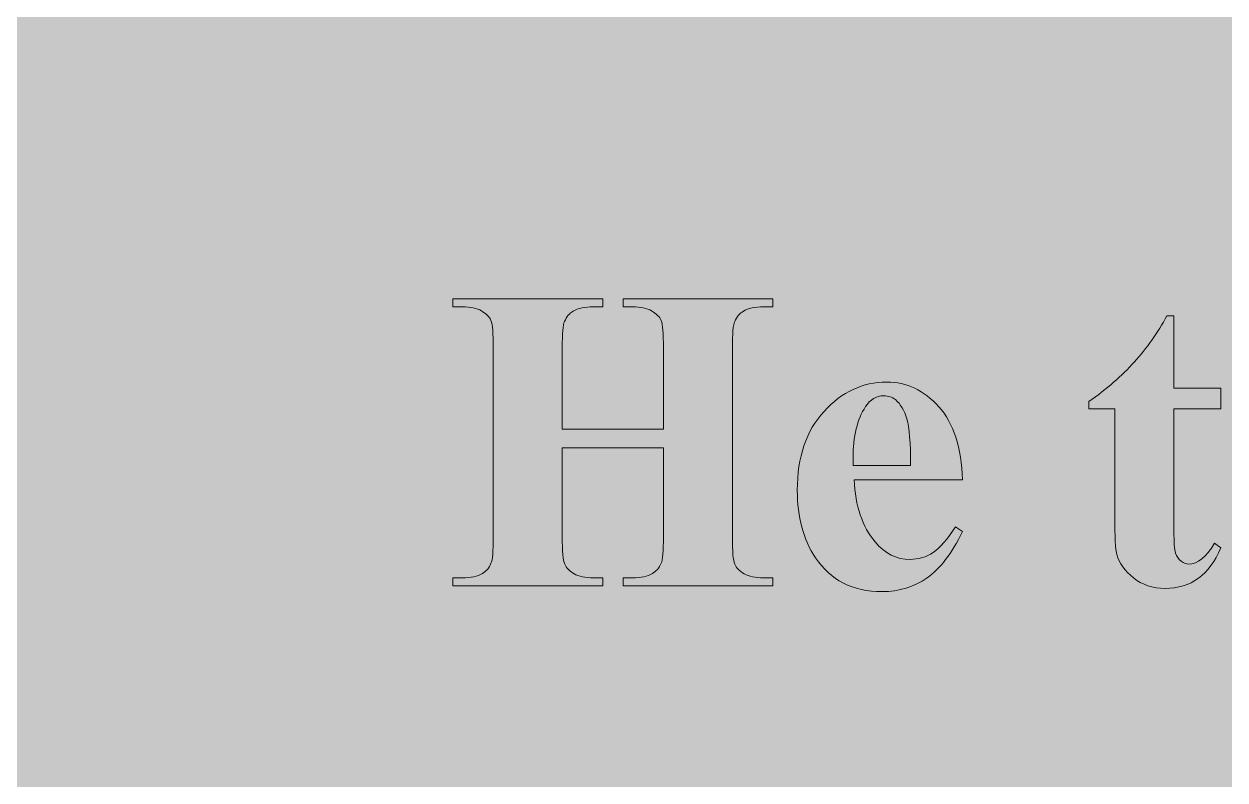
# Model space of a CAD drawing. Header units: inches. Extents: x -1481 to -429, y -1676 to -696.
# Drawn here: x -607.02 to -589.27, y -902.71 to -891.54 of the extents above; entities that cross this region are included whole.
import ezdxf

# ---------------------------------------------------------------- set-up
doc = ezdxf.new("R2010")
doc.units = ezdxf.units.IN
doc.header["$MEASUREMENT"] = 0
doc.layers.add('Layer 1', color=7, linetype='Continuous')

# ---------------------------------------------------------------- blocks, each defined once
blk = doc.blocks.new('block 2')
at = {"layer": 'Layer 1', "true_color": 0x009344}
h = blk.add_hatch(color=114, dxfattribs=at)
h.dxf.hatch_style = 2
h.paths.add_polyline_path([(-429.175, -985.727), (-669.175, -985.727), (-669.175, -695.727), (-429.175, -695.727)])
blk = doc.blocks.new('block 438')
at = {"layer": 'Layer 1', "true_color": 0x8cc63e}
h = blk.add_hatch(color=73, dxfattribs=at)
h.dxf.hatch_style = 2
edge = h.paths.add_edge_path()
edge.add_spline(control_points=[(-599.063, -897.805), (-599.063, -897.805), (-599.063, -899.117), (-599.063, -899.117), (-599.063, -899.334), (-599.051, -899.469), (-599.027, -899.523), (-599.003, -899.577), (-598.956, -899.625), (-598.887, -899.665), (-598.817, -899.706), (-598.723, -899.726), (-598.604, -899.726), (-598.604, -899.726), (-598.463, -899.726), (-598.463, -899.726), (-598.463, -899.726), (-598.463, -899.842), (-598.463, -899.842), (-598.463, -899.842), (-600.678, -899.842), (-600.678, -899.842), (-600.678, -899.842), (-600.678, -899.726), (-600.678, -899.726), (-600.678, -899.726), (-600.538, -899.726), (-600.538, -899.726), (-600.415, -899.726), (-600.316, -899.704), (-600.241, -899.661), (-600.187, -899.631), (-600.145, -899.581), (-600.116, -899.511), (-600.093, -899.461), (-600.082, -899.329), (-600.082, -899.117), (-600.082, -899.117), (-600.082, -896.33), (-600.082, -896.33), (-600.082, -896.113), (-600.093, -895.978), (-600.116, -895.924), (-600.139, -895.87), (-600.185, -895.822), (-600.255, -895.782), (-600.325, -895.741), (-600.419, -895.721), (-600.538, -895.721), (-600.538, -895.721), (-600.678, -895.721), (-600.678, -895.721), (-600.678, -895.721), (-600.678, -895.605), (-600.678, -895.605), (-600.678, -895.605), (-598.463, -895.605), (-598.463, -895.605), (-598.463, -895.605), (-598.463, -895.721), (-598.463, -895.721), (-598.463, -895.721), (-598.604, -895.721), (-598.604, -895.721), (-598.727, -895.721), (-598.826, -895.743), (-598.901, -895.786), (-598.955, -895.815), (-598.998, -895.866), (-599.029, -895.936), (-599.052, -895.986), (-599.063, -896.118), (-599.063, -896.33), (-599.063, -896.33), (-599.063, -897.53), (-599.063, -897.53), (-599.063, -897.53), (-597.567, -897.53), (-597.567, -897.53), (-597.567, -897.53), (-597.567, -896.33), (-597.567, -896.33), (-597.567, -896.113), (-597.578, -895.978), (-597.601, -895.924), (-597.624, -895.87), (-597.671, -895.822), (-597.742, -895.782), (-597.812, -895.741), (-597.907, -895.721), (-598.026, -895.721), (-598.026, -895.721), (-598.163, -895.721), (-598.163, -895.721), (-598.163, -895.721), (-598.163, -895.605), (-598.163, -895.605), (-598.163, -895.605), (-595.951, -895.605), (-595.951, -895.605), (-595.951, -895.605), (-595.951, -895.721), (-595.951, -895.721), (-595.951, -895.721), (-596.089, -895.721), (-596.089, -895.721), (-596.214, -895.721), (-596.313, -895.743), (-596.386, -895.786), (-596.44, -895.815), (-596.482, -895.866), (-596.514, -895.936), (-596.537, -895.986), (-596.548, -896.118), (-596.548, -896.33), (-596.548, -896.33), (-596.548, -899.117), (-596.548, -899.117), (-596.548, -899.334), (-596.537, -899.469), (-596.514, -899.523), (-596.491, -899.577), (-596.444, -899.625), (-596.373, -899.665), (-596.302, -899.706), (-596.208, -899.726), (-596.089, -899.726), (-596.089, -899.726), (-595.951, -899.726), (-595.951, -899.726), (-595.951, -899.726), (-595.951, -899.842), (-595.951, -899.842), (-595.951, -899.842), (-598.163, -899.842), (-598.163, -899.842), (-598.163, -899.842), (-598.163, -899.726), (-598.163, -899.726), (-598.163, -899.726), (-598.026, -899.726), (-598.026, -899.726), (-597.901, -899.726), (-597.802, -899.704), (-597.729, -899.661), (-597.675, -899.631), (-597.632, -899.581), (-597.601, -899.511), (-597.578, -899.461), (-597.567, -899.329), (-597.567, -899.117), (-597.567, -899.117), (-597.567, -897.805), (-597.567, -897.805), (-597.567, -897.805), (-599.063, -897.805), (-599.063, -897.805)], knot_values=[0, 0, 0, 0, 1, 1, 1, 2, 2, 2, 3, 3, 3, 4, 4, 4, 5, 5, 5, 6, 6, 6, 7, 7, 7, 8, 8, 8, 9, 9, 9, 10, 10, 10, 11, 11, 11, 12, 12, 12, 13, 13, 13, 14, 14, 14, 15, 15, 15, 16, 16, 16, 17, 17, 17, 18, 18, 18, 19, 19, 19, 20, 20, 20, 21, 21, 21, 22, 22, 22, 23, 23, 23, 24, 24, 24, 25, 25, 25, 26, 26, 26, 27, 27, 27, 28, 28, 28, 29, 29, 29, 30, 30, 30, 31, 31, 31, 32, 32, 32, 33, 33, 33, 34, 34, 34, 35, 35, 35, 36, 36, 36, 37, 37, 37, 38, 38, 38, 39, 39, 39, 40, 40, 40, 41, 41, 41, 42, 42, 42, 43, 43, 43, 44, 44, 44, 45, 45, 45, 46, 46, 46, 47, 47, 47, 48, 48, 48, 49, 49, 49, 50, 50, 50, 51, 51, 51, 52, 52, 52, 52], degree=3, periodic=1)
h = blk.add_hatch(color=73, dxfattribs=at)
h.dxf.hatch_style = 2
edge = h.paths.add_edge_path()
edge.add_spline(control_points=[(-590.022, -895.852), (-590.022, -895.852), (-590.022, -896.921), (-590.022, -896.921), (-590.022, -896.921), (-589.328, -896.921), (-589.328, -896.921), (-589.328, -896.921), (-589.328, -897.23), (-589.328, -897.23), (-589.328, -897.23), (-590.022, -897.23), (-590.022, -897.23), (-590.022, -897.23), (-590.022, -899.032), (-590.022, -899.032), (-590.022, -899.201), (-590.014, -899.31), (-589.998, -899.359), (-589.982, -899.408), (-589.955, -899.448), (-589.915, -899.478), (-589.876, -899.508), (-589.839, -899.523), (-589.806, -899.523), (-589.67, -899.523), (-589.542, -899.42), (-589.422, -899.214), (-589.422, -899.214), (-589.328, -899.283), (-589.328, -899.283), (-589.497, -899.682), (-589.771, -899.882), (-590.15, -899.882), (-590.335, -899.882), (-590.492, -899.831), (-590.62, -899.728), (-590.748, -899.625), (-590.83, -899.51), (-590.865, -899.382), (-590.886, -899.312), (-590.896, -899.12), (-590.896, -898.807), (-590.896, -898.807), (-590.896, -897.23), (-590.896, -897.23), (-590.896, -897.23), (-591.278, -897.23), (-591.278, -897.23), (-591.278, -897.23), (-591.278, -897.12), (-591.278, -897.12), (-591.015, -896.935), (-590.792, -896.74), (-590.607, -896.536), (-590.423, -896.332), (-590.262, -896.104), (-590.125, -895.852), (-590.125, -895.852), (-590.022, -895.852), (-590.022, -895.852)], knot_values=[0, 0, 0, 0, 1, 1, 1, 2, 2, 2, 3, 3, 3, 4, 4, 4, 5, 5, 5, 6, 6, 6, 7, 7, 7, 8, 8, 8, 9, 9, 9, 10, 10, 10, 11, 11, 11, 12, 12, 12, 13, 13, 13, 14, 14, 14, 15, 15, 15, 16, 16, 16, 17, 17, 17, 18, 18, 18, 19, 19, 19, 20, 20, 20, 20], degree=3, periodic=1)
h = blk.add_hatch(color=73, dxfattribs=at)
h.dxf.hatch_style = 2
edge = h.paths.add_edge_path()
edge.add_spline(control_points=[(-593.146, -898.277), (-593.146, -898.277), (-594.749, -898.277), (-594.749, -898.277), (-594.73, -898.664), (-594.627, -898.97), (-594.439, -899.195), (-594.296, -899.368), (-594.123, -899.454), (-593.921, -899.454), (-593.796, -899.454), (-593.682, -899.419), (-593.58, -899.35), (-593.478, -899.28), (-593.369, -899.154), (-593.252, -898.973), (-593.252, -898.973), (-593.146, -899.042), (-593.146, -899.042), (-593.304, -899.365), (-593.479, -899.593), (-593.671, -899.728), (-593.862, -899.862), (-594.084, -899.929), (-594.336, -899.929), (-594.769, -899.929), (-595.098, -899.762), (-595.32, -899.429), (-595.5, -899.161), (-595.589, -898.827), (-595.589, -898.43), (-595.589, -897.942), (-595.457, -897.554), (-595.194, -897.266), (-594.93, -896.977), (-594.621, -896.833), (-594.267, -896.833), (-593.972, -896.833), (-593.715, -896.954), (-593.497, -897.197), (-593.28, -897.44), (-593.162, -897.799), (-593.146, -898.277)], knot_values=[0, 0, 0, 0, 1, 1, 1, 2, 2, 2, 3, 3, 3, 4, 4, 4, 5, 5, 5, 6, 6, 6, 7, 7, 7, 8, 8, 8, 9, 9, 9, 10, 10, 10, 11, 11, 11, 12, 12, 12, 13, 13, 13, 14, 14, 14, 14], degree=3, periodic=1)
edge = h.paths.add_edge_path()
edge.add_spline(control_points=[(-593.914, -898.067), (-593.914, -897.732), (-593.933, -897.501), (-593.969, -897.377), (-594.005, -897.252), (-594.062, -897.157), (-594.139, -897.092), (-594.183, -897.055), (-594.241, -897.036), (-594.314, -897.036), (-594.423, -897.036), (-594.511, -897.089), (-594.58, -897.196), (-594.703, -897.381), (-594.764, -897.635), (-594.764, -897.958), (-594.764, -897.958), (-594.764, -898.067), (-594.764, -898.067), (-594.764, -898.067), (-593.914, -898.067), (-593.914, -898.067)], knot_values=[0, 0, 0, 0, 1, 1, 1, 2, 2, 2, 3, 3, 3, 4, 4, 4, 5, 5, 5, 6, 6, 6, 7, 7, 7, 7], degree=3, periodic=1)
at = {"layer": 'Layer 1', "lineweight": 0}
for points, knots in [([(-599.063, -897.805), (-599.063, -897.805), (-599.063, -899.117), (-599.063, -899.117), (-599.063, -899.334), (-599.051, -899.469), (-599.027, -899.523), (-599.003, -899.577), (-598.956, -899.625), (-598.887, -899.665), (-598.817, -899.706), (-598.723, -899.726), (-598.604, -899.726), (-598.604, -899.726), (-598.463, -899.726), (-598.463, -899.726), (-598.463, -899.726), (-598.463, -899.842), (-598.463, -899.842), (-598.463, -899.842), (-600.678, -899.842), (-600.678, -899.842), (-600.678, -899.842), (-600.678, -899.726), (-600.678, -899.726), (-600.678, -899.726), (-600.538, -899.726), (-600.538, -899.726), (-600.415, -899.726), (-600.316, -899.704), (-600.241, -899.661), (-600.187, -899.631), (-600.145, -899.581), (-600.116, -899.511), (-600.093, -899.461), (-600.082, -899.329), (-600.082, -899.117), (-600.082, -899.117), (-600.082, -896.33), (-600.082, -896.33), (-600.082, -896.113), (-600.093, -895.978), (-600.116, -895.924), (-600.139, -895.87), (-600.185, -895.822), (-600.255, -895.782), (-600.325, -895.741), (-600.419, -895.721), (-600.538, -895.721), (-600.538, -895.721), (-600.678, -895.721), (-600.678, -895.721), (-600.678, -895.721), (-600.678, -895.605), (-600.678, -895.605), (-600.678, -895.605), (-598.463, -895.605), (-598.463, -895.605), (-598.463, -895.605), (-598.463, -895.721), (-598.463, -895.721), (-598.463, -895.721), (-598.604, -895.721), (-598.604, -895.721), (-598.727, -895.721), (-598.826, -895.743), (-598.901, -895.786), (-598.955, -895.815), (-598.998, -895.866), (-599.029, -895.936), (-599.052, -895.986), (-599.063, -896.118), (-599.063, -896.33), (-599.063, -896.33), (-599.063, -897.53), (-599.063, -897.53), (-599.063, -897.53), (-597.567, -897.53), (-597.567, -897.53), (-597.567, -897.53), (-597.567, -896.33), (-597.567, -896.33), (-597.567, -896.113), (-597.578, -895.978), (-597.601, -895.924), (-597.624, -895.87), (-597.671, -895.822), (-597.742, -895.782), (-597.812, -895.741), (-597.907, -895.721), (-598.026, -895.721), (-598.026, -895.721), (-598.163, -895.721), (-598.163, -895.721), (-598.163, -895.721), (-598.163, -895.605), (-598.163, -895.605), (-598.163, -895.605), (-595.951, -895.605), (-595.951, -895.605), (-595.951, -895.605), (-595.951, -895.721), (-595.951, -895.721), (-595.951, -895.721), (-596.089, -895.721), (-596.089, -895.721), (-596.214, -895.721), (-596.313, -895.743), (-596.386, -895.786), (-596.44, -895.815), (-596.482, -895.866), (-596.514, -895.936), (-596.537, -895.986), (-596.548, -896.118), (-596.548, -896.33), (-596.548, -896.33), (-596.548, -899.117), (-596.548, -899.117), (-596.548, -899.334), (-596.537, -899.469), (-596.514, -899.523), (-596.491, -899.577), (-596.444, -899.625), (-596.373, -899.665), (-596.302, -899.706), (-596.208, -899.726), (-596.089, -899.726), (-596.089, -899.726), (-595.951, -899.726), (-595.951, -899.726), (-595.951, -899.726), (-595.951, -899.842), (-595.951, -899.842), (-595.951, -899.842), (-598.163, -899.842), (-598.163, -899.842), (-598.163, -899.842), (-598.163, -899.726), (-598.163, -899.726), (-598.163, -899.726), (-598.026, -899.726), (-598.026, -899.726), (-597.901, -899.726), (-597.802, -899.704), (-597.729, -899.661), (-597.675, -899.631), (-597.632, -899.581), (-597.601, -899.511), (-597.578, -899.461), (-597.567, -899.329), (-597.567, -899.117), (-597.567, -899.117), (-597.567, -897.805), (-597.567, -897.805), (-597.567, -897.805), (-599.063, -897.805), (-599.063, -897.805)], [0, 0, 0, 0, 1, 1, 1, 2, 2, 2, 3, 3, 3, 4, 4, 4, 5, 5, 5, 6, 6, 6, 7, 7, 7, 8, 8, 8, 9, 9, 9, 10, 10, 10, 11, 11, 11, 12, 12, 12, 13, 13, 13, 14, 14, 14, 15, 15, 15, 16, 16, 16, 17, 17, 17, 18, 18, 18, 19, 19, 19, 20, 20, 20, 21, 21, 21, 22, 22, 22, 23, 23, 23, 24, 24, 24, 25, 25, 25, 26, 26, 26, 27, 27, 27, 28, 28, 28, 29, 29, 29, 30, 30, 30, 31, 31, 31, 32, 32, 32, 33, 33, 33, 34, 34, 34, 35, 35, 35, 36, 36, 36, 37, 37, 37, 38, 38, 38, 39, 39, 39, 40, 40, 40, 41, 41, 41, 42, 42, 42, 43, 43, 43, 44, 44, 44, 45, 45, 45, 46, 46, 46, 47, 47, 47, 48, 48, 48, 49, 49, 49, 50, 50, 50, 51, 51, 51, 52, 52, 52, 52]), ([(-590.022, -895.852), (-590.022, -895.852), (-590.022, -896.921), (-590.022, -896.921), (-590.022, -896.921), (-589.328, -896.921), (-589.328, -896.921), (-589.328, -896.921), (-589.328, -897.23), (-589.328, -897.23), (-589.328, -897.23), (-590.022, -897.23), (-590.022, -897.23), (-590.022, -897.23), (-590.022, -899.032), (-590.022, -899.032), (-590.022, -899.201), (-590.014, -899.31), (-589.998, -899.359), (-589.982, -899.408), (-589.955, -899.448), (-589.915, -899.478), (-589.876, -899.508), (-589.839, -899.523), (-589.806, -899.523), (-589.67, -899.523), (-589.542, -899.42), (-589.422, -899.214), (-589.422, -899.214), (-589.328, -899.283), (-589.328, -899.283), (-589.497, -899.682), (-589.771, -899.882), (-590.15, -899.882), (-590.335, -899.882), (-590.492, -899.831), (-590.62, -899.728), (-590.748, -899.625), (-590.83, -899.51), (-590.865, -899.382), (-590.886, -899.312), (-590.896, -899.12), (-590.896, -898.807), (-590.896, -898.807), (-590.896, -897.23), (-590.896, -897.23), (-590.896, -897.23), (-591.278, -897.23), (-591.278, -897.23), (-591.278, -897.23), (-591.278, -897.12), (-591.278, -897.12), (-591.015, -896.935), (-590.792, -896.74), (-590.607, -896.536), (-590.423, -896.332), (-590.262, -896.104), (-590.125, -895.852), (-590.125, -895.852), (-590.022, -895.852), (-590.022, -895.852)], [0, 0, 0, 0, 1, 1, 1, 2, 2, 2, 3, 3, 3, 4, 4, 4, 5, 5, 5, 6, 6, 6, 7, 7, 7, 8, 8, 8, 9, 9, 9, 10, 10, 10, 11, 11, 11, 12, 12, 12, 13, 13, 13, 14, 14, 14, 15, 15, 15, 16, 16, 16, 17, 17, 17, 18, 18, 18, 19, 19, 19, 20, 20, 20, 20]), ([(-593.146, -898.277), (-593.146, -898.277), (-594.749, -898.277), (-594.749, -898.277), (-594.73, -898.664), (-594.627, -898.97), (-594.439, -899.195), (-594.296, -899.368), (-594.123, -899.454), (-593.921, -899.454), (-593.796, -899.454), (-593.682, -899.419), (-593.58, -899.35), (-593.478, -899.28), (-593.369, -899.154), (-593.252, -898.973), (-593.252, -898.973), (-593.146, -899.042), (-593.146, -899.042), (-593.304, -899.365), (-593.479, -899.593), (-593.671, -899.728), (-593.862, -899.862), (-594.084, -899.929), (-594.336, -899.929), (-594.769, -899.929), (-595.098, -899.762), (-595.32, -899.429), (-595.5, -899.161), (-595.589, -898.827), (-595.589, -898.43), (-595.589, -897.942), (-595.457, -897.554), (-595.194, -897.266), (-594.93, -896.977), (-594.621, -896.833), (-594.267, -896.833), (-593.972, -896.833), (-593.715, -896.954), (-593.497, -897.197), (-593.28, -897.44), (-593.162, -897.799), (-593.146, -898.277)], [0, 0, 0, 0, 1, 1, 1, 2, 2, 2, 3, 3, 3, 4, 4, 4, 5, 5, 5, 6, 6, 6, 7, 7, 7, 8, 8, 8, 9, 9, 9, 10, 10, 10, 11, 11, 11, 12, 12, 12, 13, 13, 13, 14, 14, 14, 14]), ([(-593.914, -898.067), (-593.914, -897.732), (-593.933, -897.501), (-593.969, -897.377), (-594.005, -897.252), (-594.062, -897.157), (-594.139, -897.092), (-594.183, -897.055), (-594.241, -897.036), (-594.314, -897.036), (-594.423, -897.036), (-594.511, -897.089), (-594.58, -897.196), (-594.703, -897.381), (-594.764, -897.635), (-594.764, -897.958), (-594.764, -897.958), (-594.764, -898.067), (-594.764, -898.067), (-594.764, -898.067), (-593.914, -898.067), (-593.914, -898.067)], [0, 0, 0, 0, 1, 1, 1, 2, 2, 2, 3, 3, 3, 4, 4, 4, 5, 5, 5, 6, 6, 6, 7, 7, 7, 7])]:
    blk.add_open_spline(points, degree=3, knots=knots, dxfattribs=at)

msp = doc.modelspace()

# ---------------------------------------------------------------- hatches: boundary and pattern name
at = {"layer": 'Layer 1', "true_color": 0x006738}
h = msp.add_hatch(color=116, dxfattribs=at)
h.dxf.hatch_style = 2
h.paths.add_polyline_path([(-484.406, -970.727), (-654.406, -970.727), (-654.406, -751.646), (-484.406, -751.646)])

# ---------------------------------------------------------------- block references
at = {"layer": 'Layer 1'}
for name in ['block 2', 'block 438']:
    msp.add_blockref(name, (0, 0), dxfattribs=at)

doc.saveas('drawing.dxf')
